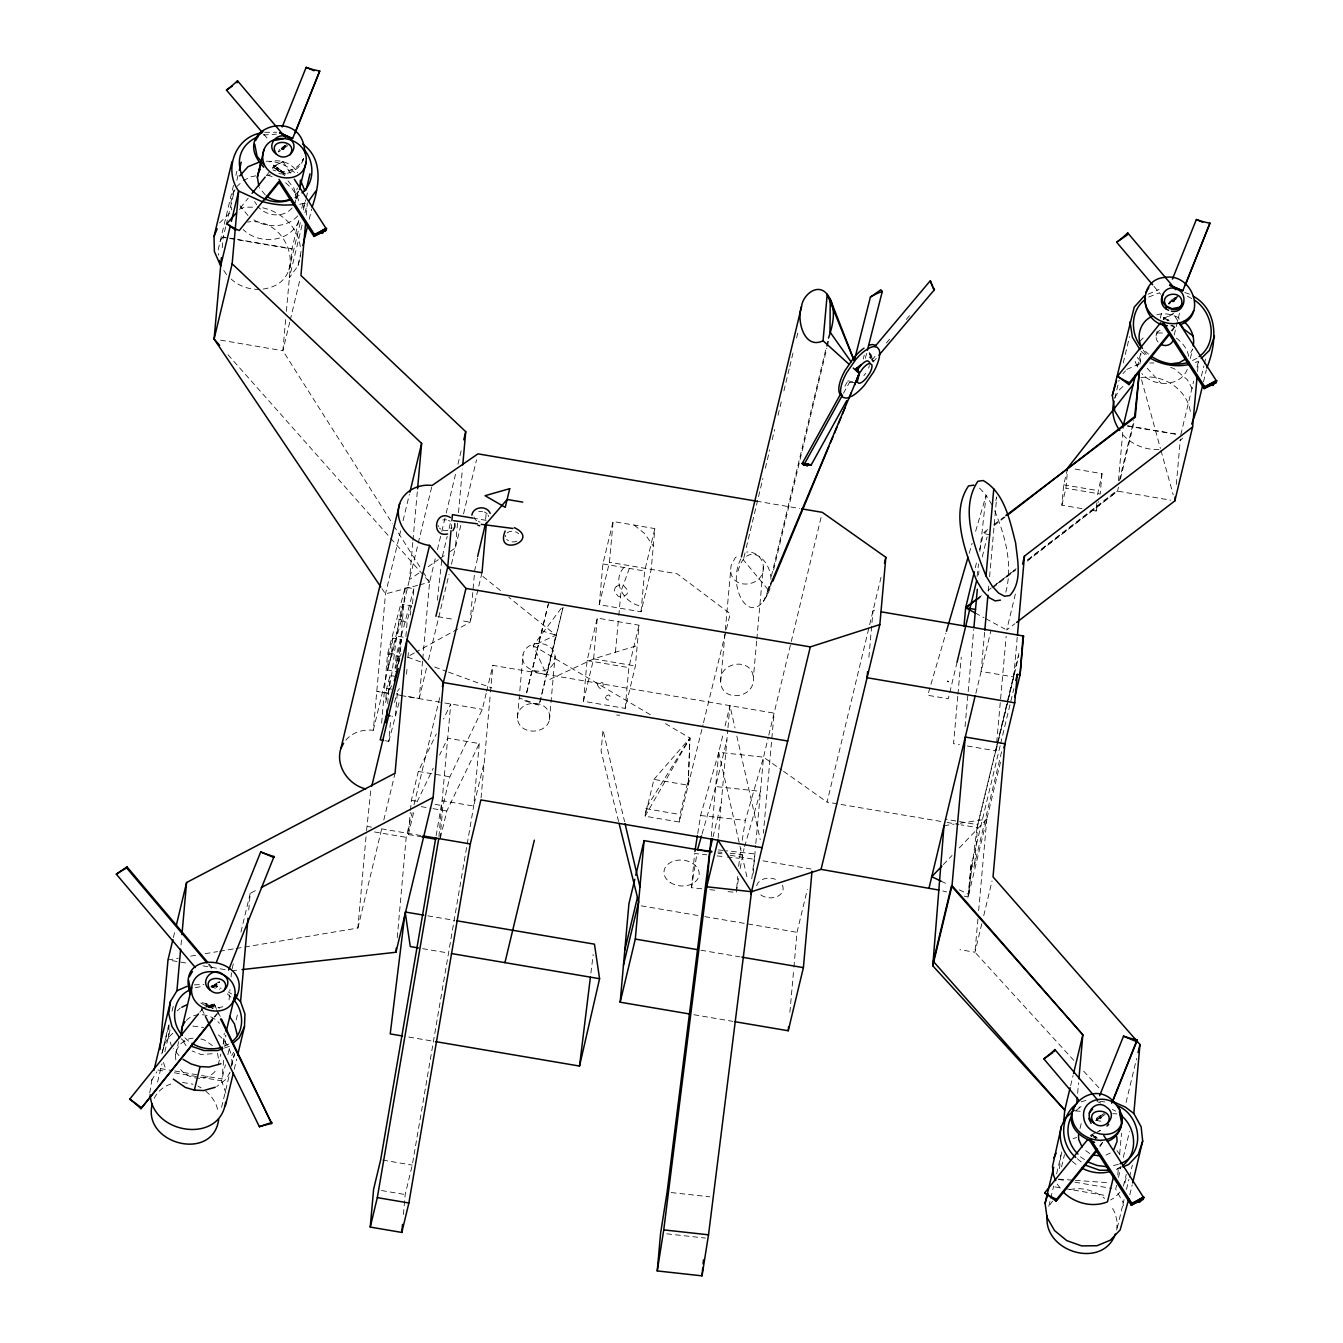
<?xml version="1.0" encoding="UTF-8"?>
<svg xmlns="http://www.w3.org/2000/svg" width="1343" height="1343" viewBox="0 0 1343 1343"><rect width="100%" height="100%" fill="white"/><g stroke="black" fill="none" stroke-linecap="round" stroke-linejoin="round"><path stroke-width="0.75" stroke-dasharray="5 3.75" d="M653.94 779.41L689.933 738.062L645.11 816.225L653.94 779.41L688.187 785.235L689.933 738.062L645.782 808.687L645.11 816.225L679.34 822.05L688.187 785.235L689.933 738.062L662.905 722.114M1116.738 1230.07L1117.124 1221.61L1115.093 1213.149L1110.829 1205.225M974.749 863.616L977.754 824.703L945.657 819.247M485.662 519.288L486.25 511.868M381.63 723.155L387.523 654.259L405.25 587.16L413.845 588.67L412.419 605.374M387.523 654.259L399.996 656.442L401.439 639.621L392.844 638.11L388.866 653.118L387.422 669.939L396.034 671.466M396.974 676.687L390.091 675.479L386.7 688.321L385.475 702.691C395.127 670.644 394.019 636.448 402.598 604.266L411.193 605.794L410.387 615.128M392.844 638.11L391.401 654.931L387.422 669.939L401.154 621.087L402.598 604.266M387.691 703.547L390.091 675.479M385.357 740.765L388.798 741.37L390.578 720.486M396.185 669.586L397.461 654.645L401.439 639.621M397.276 669.838L398.502 655.468L395.111 668.294L396.118 655.77L413.845 588.67M398.821 662.317L405.25 587.16M397.293 693.324L395.278 716.793L391.854 716.188M411.193 605.794L407.231 620.802L405.787 637.623L397.192 636.112M406.526 674.27L407.063 668.008M407.953 657.566L408.658 649.206M517.374 718.22C516.669 699.77 548.179 697.873 549.74 716.255C550.462 734.705 518.952 736.602 517.374 718.22L523.048 654.629C527.044 637.035 558.436 641.283 554.777 660.017C550.764 677.627 519.372 673.38 523.048 654.629M222.233 247.75L223.24 237.006L235.378 239.071M181.02 944.985L181.574 938.74M285.639 319.6L282.869 350.741L392.626 523.904M286.378 311.307L292.019 248.69L237.409 239.423M223.66 1060.282L221.981 1079.017L201.45 1075.525M224.952 1045.71L225.893 1035.302M229.049 999.897L229.972 989.489M231.08 976.999L231.449 972.836M306.305 215.216L307.228 204.824M248.74 910L250.218 893.347L257.621 889.469M345.822 740.194C352.336 732.136 363.281 729.232 373.304 730.273L385.491 593.908L400.634 530.854M236.116 948.494L357.876 928.03L366.387 832.677M366.572 830.612L370.802 790.204M412.788 542.438L409.481 579.588L421.383 571.379M412.972 540.373L417.388 490.85M397.243 937.632L406.19 837.344L412.066 812.851M422.558 661.092L419.234 698.461L405.082 696.06M422.743 659.027L429.592 582.207L435.451 557.798M422.138 836.89L408.322 834.557L410.286 812.414M410.471 810.4L411.378 800.344L418.311 771.436L436.341 733.966M437.331 600.254L441.981 558.134M451.164 528.706L451.533 524.677M457.577 523.048L455.361 547.961L448.562 552.644M458.517 512.657L462.395 469.06M403.404 1214.492L405.183 1194.548L412.267 1165.103L466.625 847.315M438.926 836.571L450.744 704.001L443.543 718.992M486.166 693.374L482.322 709.373L449.871 776.791L442.938 805.699L439.883 839.912L446.833 811.004L479.266 743.569L447.706 738.214L439.597 755.068M479.266 743.569L473.693 806.052L466.995 845.251M481.063 797.943L490.313 694.163M490.497 692.098L492.881 665.373L774.088 713.133L763.378 833.214M549.421 719.932L555.095 656.341M583.45 701.281L587.076 660.521L597.266 618.099L639.033 625.2L635.39 665.977L625.217 708.382L583.45 701.281L593.623 658.876L597.266 618.099M599.263 604.703L602.906 563.926L613.096 521.504L654.847 528.605L651.221 569.382L641.031 611.787L599.263 604.703L609.453 562.281L613.096 521.504M625.217 708.382L628.843 667.605L639.033 625.2M641.031 611.787L644.674 571.01L654.847 528.605M679.34 822.05L680.011 814.496L688.858 777.681M701.717 888.797L691.527 887.706L694.583 853.493L706.787 854.803M756.646 641.131L753.339 678.349C755.051 698.478 721.057 703.01 720.687 681.472L731.096 565.588L735.158 557.899L738.482 554.995M711.219 836.521L718.74 752.332L723.122 734.067M718.119 838.217L727.788 729.786M727.973 727.772L729.937 705.646L734.99 727.973M756.831 639.067L763.294 566.729C763.26 558.1 755.119 551.05 746.59 552.04M736.669 888.478L737.76 876.408M738.65 866.353L740.95 848.306M753.121 873.823L755.639 845.586M755.824 843.505L763.529 757.15L768.33 737.139M789.885 1012.286L793.73 969.226M793.914 967.178L797.02 932.311L807.294 889.553M868.887 657.348L873.068 610.461L877.214 611.149M957.76 696.312L953.547 743.669L959.456 744.677M957.945 694.247L961.252 657.197M965.046 726.714L968.001 693.626M968.185 691.561L973.725 629.498M978.594 574.972L978.946 570.893M984.62 632.318L981.129 671.433L1013.696 676.973L977.066 827.573L968.102 897.04L964.19 896.117M988.297 591.138L988.851 584.96M989.59 576.735L996.691 496.977L995.734 500.973M1000.501 762.102L968.102 897.04L971.325 860.88M972.248 866.185L971.274 866.017L968.739 894.354L957.643 889.066M977.922 918.965L974.951 952.237L1073.779 1060.349M978.661 910.638L986.82 819.112L956.233 823.813M967.413 746.02L995.952 750.871L996.506 744.626M996.691 742.528L1006.176 636.263M1013.696 676.973L1017.222 637.371M1082.005 508.611L1061.877 505.203L1063.69 484.806L1067.316 469.731M1061.877 505.203L1065.939 488.231L1067.584 469.882M1092.077 510.323L1096.106 511.011L1096.828 502.853M1097.55 494.694L1101.999 473.659L1071.781 468.522M1101.999 473.659L1100.169 494.039L1065.939 488.231M1118.434 480.861L1123.386 425.362M1059.526 1168.679L1061.02 1151.958M1140.056 363.6L1140.946 353.478M1077.623 1093.336L1078.547 1082.878M1176.317 484.437L1180.346 439.211M1117.796 1175.007L1118.534 1166.647M1119.659 1154.107L1121.523 1133.207M1197.536 371.474L1198.46 361.183L1193.961 363.046M615.413 652.228L618.619 617.545M618.804 615.497L621.054 591.021L630.337 565.823M968.102 897.04L971.274 866.017M720.687 681.472C718.975 661.327 752.97 656.811 753.339 678.349M763.294 566.729C765.006 586.874 731.012 591.39 730.642 569.852M977.116 576.432L978.51 563.942M979.886 551.469L986.131 495.282L979.819 488.365L976.814 486.754M590.903 973.087L593.186 954.487M751.761 878.893L754.884 853.93L726.395 850.807M149.744 1092.95L152.464 1076.498M1123.403 1186.087L1126.29 1174.286M697.739 833.516L700.593 815.537L718.74 752.332L763.529 757.15L781.911 770.16M691.527 887.706L696.899 853.745M742.209 840.315L745.365 820.355L763.529 757.15M738.532 878.523L736.317 892.507L726.143 891.416M740.111 868.535L744.022 848.625M436.122 835.766L442.132 800.68L473.693 806.052L484.252 762.035M740.933 558.889C724.985 588.033 753.96 636.481 771.268 585.044M302.074 225.02L289.433 277.648L298.045 265.746L301.067 251.309M233.497 185.351L218.12 249.899L218.456 255.187M263.178 289.064C310.821 282.315 288.963 215.753 247.582 222.048M524.66 700.777L539.114 705.226L563.12 607.103M234.085 189.934L230.962 201.467L231.416 209.911M278.84 173.616C289.769 175.312 302.141 168.194 303.837 156.778M298.28 191.562L294.688 203.548L298.885 191.344M303.434 207.393L305.348 199.352M169.05 1024.793L168.547 1037.266L171.333 1045.542M175.866 1059.845C173.499 1049.034 182.547 1038.592 193.342 1038.156M223.341 1043.41L224.264 1033.153M1158.052 342.045C1154.527 338.318 1155.853 331.452 1160.94 329.925M235.915 175.329L236.872 171.316M225.674 226.9L223.156 237.375L235.294 239.44M226.161 224.869L234.421 190.454M236.855 180.331L238.315 174.271M273.015 167.388L273.25 167.086A68.829 43.127 56.1 0 0 277.699 169.839L279.193 170.662A69.467 43.53 56.1 0 0 283.675 172.894L285.186 173.549L283.44 173.18A69.467 43.53 56.1 0 1 278.958 170.964L277.464 170.125A68.829 43.127 56.1 0 1 273.015 167.388L273.72 165.139L285.186 173.549L284.699 175.513L272.747 166.75M287.788 145.581L278.689 151.843L279.159 149.879L288.275 143.6M278.807 168.295L278.018 169.52L276.843 168.647L277.632 167.422L278.723 168.647M282.03 148.771L283.222 147.646L283.944 148.955L282.836 149.711L282.03 148.771L283.222 147.646M277.632 167.422L276.843 168.647M278.018 169.52L276.927 168.295M282.836 149.711L284.028 148.603M302.914 160.64L303.434 158.491C298.666 170.041 284.044 174.472 272.914 169.957M298.817 220.353L291.935 249.059L237.325 239.776M301.739 208.215L303.686 200.124M288.913 270.01L300.463 221.914M303.35 209.894L305.768 199.872M306.238 197.857L307.681 191.848M304.979 212.865L307.413 202.743M298.045 265.746L300.479 255.64M309.226 219.194L311.66 209.072M289.702 322.253L282.869 350.741L218.137 339.729M290.189 320.222L299.959 279.545M173.381 937.532L175.329 929.39M161.764 1053.936L168.614 1025.431M172.038 1011.161L173.499 1005.051M168.597 1026.656L162.453 1052.341L164.366 1044.3L168.53 1037.216L173.113 1032.968M157.551 1082.055L161.932 1063.857M164.82 1051.871L170.511 1028.117M175.58 1054.574L178.669 1041.732M201.534 1008.425L201.551 1010.188M209.239 1007.787L205.966 1005.387L206.234 1004.228A114.927 72.002 56.1 0 1 210.515 1007.67M205.966 1005.387L206.134 1003.372M211.052 1005.303L212.194 1006.377L211.052 1005.303L209.827 1006.965L211.069 1007.636M215.988 984.721L217.398 986.669L215.988 984.721L214.846 985.695L216.307 987.424L217.448 986.45M203.33 1007.804L214.141 1004.094L219.631 1017.071M232.138 968.723L233.598 962.612M240.934 932.059L250.218 893.347M218.17 1064.982L220.772 1054.104M223.139 1044.3L225.238 1035.537M225.926 1093.219L221.561 1080.813L225.406 1064.747M227.857 1054.574L229.804 1046.415M236.167 1019.941L237.644 1013.831M221.595 1107.27L229.804 1073.091M231.667 1065.318L234.538 1053.332M231.516 1066.325L234.353 1054.574M234.236 1069.263L236.67 1059.107M403.068 520.681L409.414 494.241M373.304 730.273L432.077 485.478M437.415 549.673L441.31 533.389M441.797 531.358L445.708 515.091M446.195 513.06L455.478 474.415M457.913 464.242L461.824 447.974M442.451 556.153L447.202 536.377M449.099 528.471L450.526 522.528M357.876 928.03L381.848 828.211M383.796 820.053L395.06 773.199M419.184 698.645L426.554 667.958M428.501 659.816L449.015 574.401M451.449 564.228L461.136 523.921M463.536 513.916L476.513 459.843M414.03 804.692L439.933 696.782M408.322 834.557L413.879 811.424M477.638 558.016L474.784 569.885L470.134 622.162L416.095 652.01M482.003 572.722L470.134 622.162L462.076 620.785M486.636 691.36L492.881 665.373M526.59 692.787L548.162 604.669M526.725 692.753L549.186 600.64M532.365 670.677L546.819 675.126L563.64 605.089M743.837 557.781L745.801 549.64M746.288 547.591L762.908 478.393M765.342 468.22L769.74 449.905M772.191 439.715L774.626 429.542M778.05 415.289L781.475 401.053M783.909 390.88L789.281 368.486M789.785 366.454L793.193 352.202M796.617 337.949L798.078 331.839M725.069 725.942L729.937 705.646M702.07 833.953L715.685 786.545L726.899 739.842M768.901 586.404L766.467 596.577L769.657 586.32M771.352 576.231L826.079 348.257M826.566 346.225L828.027 340.132M773.568 570.036L826.835 348.19M827.322 346.158L828.799 340.048M713.032 836.857L721.309 802.426M768.8 735.141L821.798 514.369M940.822 821.412L827.07 802.09L869.156 626.761M869.643 624.73L881.109 576.986M975.253 567.837L977.167 559.846M979.567 549.858L983.395 533.876L986.467 531.492M957.089 662.099L948.276 698.78L927.761 695.288L945.858 633.292M982.304 556.909L987.105 536.931M975.857 693.408L990.966 630.488M1015.358 594.059L1006.73 630.001L1014.972 623.672M1018.867 653.487L977.066 827.573L961.017 824.854M995.952 750.871L1018.85 655.518M1000.149 745.734L970.62 868.703L973.406 869.173L1002.029 749.948M1000.636 743.686L1013.847 688.64M981.8 923.732L974.951 952.237L959.96 949.686M983.747 915.59L992.057 880.958M1114.74 398.451L1119.122 380.17M1123.235 363.013L1129.564 336.606M1096.106 511.011L1098.373 501.594M1137.403 366.975L1140.66 353.394M1119.357 480.542L1133.744 420.611M1118.484 487.14L1117.527 491.135L1027.21 561.122M1120.398 479.149L1134.315 421.232M1156.021 336.035L1157.465 330.076M1160.318 318.173L1162.215 310.216M1163.223 319.55L1163.928 317.301L1168.846 320.91M1163.458 319.265L1163.928 317.301M1175.175 297.542L1169.115 301.739L1168.645 303.686A79.892 30.553 -54.2 0 0 1172.775 300.479L1174.151 299.338A79.892 30.553 -54.2 0 0 1176.938 296.937M1176.502 298.784L1168.914 304.005L1169.384 302.057L1180.01 294.721M1167.839 319.584L1168.947 320.826L1167.839 319.584L1167.05 320.826M1172.254 300.933L1173.446 299.825L1174.151 301.117L1173.06 301.89L1172.254 300.933L1173.446 299.825M1173.06 301.89L1174.235 300.765M1172.305 330.932L1175.394 325.711L1171.247 330.865M1174.218 334.995L1179.473 313.154M1190.318 358.514L1192.601 348.995L1189.646 354.72M1180.782 434.83L1193.675 381.093M1197.033 367.159L1198.46 361.183M1201.431 376.074L1203.882 365.917M1204.369 363.886L1205.829 357.792M1203.479 381.882L1206.35 369.929M1070.623 1085.715L1073.057 1075.542M1048.799 1206.333L1050.26 1200.256M1050.746 1198.225L1053.667 1186.037M1056.605 1173.866L1061.96 1151.522M1061.524 1166.916L1064.462 1154.695M1080.007 1128.523L1081.87 1120.75M1100.84 1115.194L1096.291 1118.333L1095.821 1120.297A79.741 30.486 -54.2 0 0 1099.951 1117.091L1101.344 1115.932A79.892 30.553 -54.2 0 0 1102.721 1114.757M1105.188 1114.354L1096.089 1120.616L1096.56 1118.652L1105.658 1112.373M1099.43 1117.544L1100.622 1116.419L1101.327 1117.729L1100.236 1118.484L1099.43 1117.544L1100.622 1116.419M1094.931 1136.547L1094.243 1137.42L1095.418 1138.293L1096.207 1137.068L1095.032 1136.195L1094.327 1137.068L1095.502 1137.941M1100.236 1118.484L1101.411 1117.376M1096.207 1137.068L1095.418 1138.293M1102.569 1142.322L1099.481 1147.543M1126.072 1102.418L1136.614 1058.485M1116.587 1185.281L1115.68 1189.109L1122.966 1202.354L1123.419 1206.45M1118.484 1177.375L1120.885 1167.403M1123.285 1157.414L1129.513 1131.461M1124.93 1182.965L1126.357 1177.022M1117.242 1228.039L1124.057 1199.618M1126.492 1189.462L1128.926 1179.322M1129.413 1177.291L1132.334 1165.103M1129.799 1194.8L1132.183 1184.845M688.187 785.235L703.01 724.7M703.497 722.685L730.189 613.717L677.09 573.763L609.453 562.281M863.23 359.034L864.237 355.072M865.345 358.312L866.89 352.235M397.511 665.826L399.492 658.322M394.557 702.372L396.974 693.206M388.798 741.37L399.559 700.593M744.593 846.661L760.474 791.346L715.685 786.545M398.317 663.509L401.188 653.554M969.21 553.282L972.131 543.277M975.622 531.274L986.131 495.282L992.343 505.455M295.88 198.529L295.611 193.274L297.407 188.054M1005.789 592.213C1013.243 564.564 1004.984 534.749 993.971 509.098M738.012 571.094C747.917 534.296 779.561 566.209 768.683 590.4L743.351 559.813M763.344 601.681L769.841 586.219M417.069 801.889L433.285 768.179M1187.296 369.459C1179.775 387.422 1153.503 387.153 1141.819 373.555M844.898 386.247L847.937 380.757L849.431 382.47L857.203 382.302M843.471 393.264L849.431 382.47M220.034 241.471L224.298 234.018M232.893 193.426L234.975 189.883M298.616 191.075L294.352 196.363M298.633 221.326C289.702 242.898 258.645 244.946 243.201 229.502M154.244 1098.322C157.903 1090.583 165.542 1084.825 173.952 1083.314M232.037 1064.176L231.584 1055.732L233.682 1052.24M230.106 1072.218L225.943 1079.302L216.777 1086.504M1114.942 397.545L1119.609 389.588L1125.115 384.501M151.49 1080.561L156.846 1071.764M388.866 689.866L392.878 684.107M397.461 691.376L399.475 688.506M1050.075 1204.587L1052.526 1201.23M561.206 608.329L533.171 645.614L546.819 675.126M863.885 375.62L865.731 373.22M273.72 165.139L284.951 173.835M240.38 207.863L248.203 198.143M266.485 175.48L270.396 170.628M199.754 1012.269L203.649 1007.451M211.019 1007.838L212.244 1006.176M214.192 1016.987L216.794 1013.747M214.83 1017.02L217.432 1013.797M1099.732 1145.848L1102.334 1142.608M869.139 352.924L873.252 361.938L869.576 352.873A82.041 11.348 53.8 0 0 870.852 355.912L871.338 356.986A78.666 10.878 53.8 0 0 872.967 360.377L873.42 361.284M870.281 358.228L869.76 357.204L870.684 356.096L870.281 358.228L871.187 356.65M870.969 356.399L869.76 357.204M871.741 360.226L875.737 355.526M886.38 342.969L890.359 338.251M906.324 319.416L910.302 314.715M876.257 358.38L873.554 361.569L871.053 354.569M1122.949 373.673L1125.518 370.836M1119.944 1192.08L1115.194 1197.234L1110.56 1199.987M943.34 864.59L952.036 855.491M959.288 847.92L986.82 819.112M1139.72 341.441L1143.128 337.932M219.547 222.955L230.257 212.714M237.056 186.324L240.112 183.504M292.103 207.964C283.306 218.456 265.964 216.307 257.671 206.268M297.743 215.904C286.781 227.874 267.139 228.461 253.945 219.916M623.924 567.485C611.048 581.469 624.361 604.081 641.551 606.046M177.242 1010.859L180.298 1008.022M186.291 1020.462C195.272 1011.094 211.556 1013.847 219.446 1023.316M215.115 1071.361C206.302 1081.854 188.977 1079.722 180.684 1069.683M1179.96 440.655L1182.713 438.12M994.139 525.549L1005.722 516.585M976.395 599.465L981.364 595.62M987.978 590.484L991.285 587.915M992.93 586.639L1016.097 568.693M1027.664 559.729L1116.956 490.531M976.294 600.573L982.875 595.486M992.729 587.848L1015.711 570.036M987.726 529.511L982.841 533.272L993.249 535.555M993.837 524.626L1004.161 516.904M978.057 598.256L981.38 595.704M996.321 584.239L1016.248 568.928M1027.865 559.997L1117.527 491.135L1170.76 500.184M1075.944 1110.577L1082.693 1105.474M284.968 145.38L279.159 149.879M428.182 566.696L438.372 559.662M440.068 558.503L446.866 553.82M219.245 981.733A134.015 51.235 -54.2 0 0 216.659 983.227L215.367 984.016A138.094 52.797 -54.2 0 0 211.405 986.551L219.48 981.884M212.647 986.618L218.724 982.421M213.134 987.189L219.211 983.009M619.845 715.299L616.638 714.996M1121.271 1166.429L1115.093 1170.122L1120.901 1167.722M414.299 653L407.097 656.979L422.86 662.737M272.31 168.261A73.983 34.498 -47.6 0 1 283.02 161.613L271.252 167.371M294.738 197.706L299.506 195.255M243.167 180.667L250.822 176.84L256.026 175.782M1148.685 297.055L1159.462 292.824M1192.534 360.478L1197.704 357.893M224.382 1046.264L229.938 1043.477M1106.044 1155.131L1110.292 1152.999M1163.223 318.677L1173.748 313.507M1090.398 1135.271L1095.67 1132.703M1097.432 1131.847L1100.421 1130.386A73.983 34.498 -47.6 0 0 1098.91 1131.226M549.807 679.373L593.623 658.876L637.22 645.58M1148.131 294.201L1159.076 289.484M1126.794 369.409L1139.586 363.903M1118.417 1164.347L1111.568 1166.026M239.272 209.256L244.678 207.191L254.767 207.158M224.566 1048.027L229.838 1046.13M208.467 1007.116L213.856 1005.269L212.362 1005.571A111.956 60.15 -40.8 0 0 207.796 1006.646L206.251 1007.049M210.549 1007.099L214.158 1005.873L212.664 1006.176A111.956 60.15 -40.8 0 0 208.098 1007.25M1081.149 1101.864L1085.866 1100.437M1078.882 1107.303L1081.081 1106.699M1073.057 1138.528L1076.633 1137.538M417.572 585.397L385.491 593.908L382 588.704M419.57 584.86L429.592 582.207L422.877 571.598M1156.86 314.766C1165.002 312.348 1173.832 314.698 1180.9 319.046M263.346 135.005L276.356 134.166M305.532 203.146L297.945 204.438M269.725 161.899L271.722 161.496M266.938 175.446L270.329 174.758M1140.929 377.736C1163.525 373.119 1189.075 390.679 1190.62 414.164M195.306 987.743L202.021 986.383M222.82 1006.78L218.137 1007.72L206.772 1005.991M212.177 1053.751L201.114 1054.557L192.217 1051.015M167.993 959.943L178.317 958.214M190.706 956.132L196.901 955.091M205.143 953.698L217.532 951.616M219.597 951.28L234.051 948.846M943.995 825.693L954.201 824.115M194.349 984.872L203.918 984.453M1069.884 1189.579C1082.089 1186.893 1095.032 1190.469 1104.584 1198.392M231.634 970.754L239.961 969.831M1149.759 362.996L1153.922 362.929M264.672 132.285L276.776 132.252M1157.414 332.963L1162.753 332.997M259.468 289.366C249.227 289.685 238.701 286.109 231.181 279.075M275.13 160.807C284.011 160.371 293.194 164.786 297.642 172.626M266.149 161.227C276.591 160.975 287.184 165.038 294.47 172.576M1170.693 325.862L1173.967 326.013M1158.875 449.485C1144.941 450.207 1131.192 444.264 1121.976 433.823M202.088 1002.701L214.645 1005.487L219.497 1008.257M192.804 1026.052L203.649 1027.445M1095.972 1120.381L1102.637 1121.506M182.514 1082.458L192.972 1084.237M1075.189 1110.913L1081.451 1111.366M1112.759 1113.632L1116.94 1113.935M1058.603 1179.12L1073.208 1180.195M1075.307 1180.346L1108.697 1182.763M700.593 815.537L745.365 820.355M717.901 851.932L721.963 852.369M730.105 853.241L742.326 854.551M716.977 855.894L725.119 856.767M727.151 856.985L739.372 858.295M709.859 889.67L715.953 890.325M718.253 849.901L724.364 850.572M671.181 1192.567L709.843 1196.814M666.716 1233.831L705.394 1238.078M1099.816 1101.277L1105.323 1101.999M1127.549 425.781L1178.734 434.477M1127.482 426.05L1178.667 434.746M1063.69 484.806L1097.919 490.615M756.31 501.14L799.605 508.493M472.568 518.045L486.653 520.446M602.906 563.926L644.674 571.01M437.902 616.689L454.018 619.425M593.623 658.876L635.39 665.977M587.076 660.521L628.843 667.605M388.933 693.307L376.762 691.444L388.882 693.492M397.008 694.684L403.068 695.724M401.003 695.556L442.854 702.658M444.835 702.993L482.322 709.373M946.966 822.453L959.003 824.501M645.782 808.687L680.011 814.496M418.311 771.436L449.871 776.791M411.378 800.344L417.287 801.351M435.048 804.373L442.938 805.699M717.884 853.174L721.98 853.863M730.189 855.256L754.783 859.436M762.975 860.829L812.179 869.19M421.182 806.639L431.053 808.318M433.017 808.654L446.833 811.004M367.562 826.482L371.524 827.154M381.429 828.832L420.997 835.547M374.496 831.955L406.19 837.344M641.232 905.837L702.725 916.295M704.773 916.631L797.02 932.311M700.912 950.206L739.859 956.837M427.796 915.842L454.538 920.391M422.625 948.662L447.32 952.842M693.945 1014.737L732.892 1021.351M172.105 960.648L186.476 963.082M202.894 965.869L227.538 970.066M408.742 1037.048L433.436 1041.245M1058.536 1179.389L1066.695 1180.782M1074.853 1182.176L1111.584 1188.404M1054.826 1186.876L1062.985 1188.27M1065.033 1188.622L1103.795 1195.203M160.405 1068.558L172.71 1070.64M174.775 1070.992L199.402 1075.172M157.92 1070.002L166.129 1071.395M174.338 1072.788L221.561 1080.813M382.671 1160.067L412.267 1165.103M381.513 1190.536L405.183 1194.548M398.636 619.291L407.231 620.802M401.154 621.087L409.749 622.615M388.866 653.118L397.461 654.645M386.7 688.321L395.312 689.832M1093.588 1137.252L1097.399 1138.109M211.657 985.544L221.108 988.347M942.752 890.997L946.647 891.92M268.6 175.53L272.159 176.571M210.817 986.82L219.446 989.338M200.862 1038.978L204.556 1040.053L212.395 1045.542M541.481 630.74L555.935 635.189L539.114 705.226L519.405 698.024M262.775 207.829C281.694 211.942 298.734 227.655 300.328 247.565M1184.761 292.472L1190.133 294.402M1170.66 367.394L1174.252 368.704L1187.33 379.7L1193.272 390.528M434.679 667.051L446.514 671.382M448.478 672.104L491.823 687.952M1096.979 1101.461L1100.723 1103.056M941.007 881.126L948.393 884.651M1112.239 1109.419L1115.798 1111.165M975.203 612.945L983.966 617.679M985.712 618.636L1004.984 629.061M1187.346 296.115L1192.802 299.204M1089.761 1153.553L1084.271 1149.524M200.795 1003.036L205.177 1005.521M197.992 1086.134L201.114 1087.931M650.297 714.677L533.171 645.614L555.935 635.189L508.863 597.316M228.209 991.889L231.6 993.954M1080.46 1156.81L1085.11 1159.966M783.59 771.335L827.07 802.09M213.184 1008.543L206.637 1003.741A114.927 72.002 56.1 0 1 210.918 1007.183M1163.693 317.603L1168.611 321.195M1092.749 1135.104L1100.941 1141.114M1092.514 1135.406L1095.787 1137.806M206.352 1004.9L209.626 1007.3M1171.65 325.275L1174.924 327.692M181.12 1038.794L187.483 1043.595M634.114 525.079L644.355 533.289L653.302 545.98M482.909 576.416L500.754 590.786M1141.13 351.446L1145.176 354.753M1077.321 1158.757L1083.381 1163.743M1072.134 1161.292L1078.194 1166.261M212.312 1008.375L211.925 1008.862M1176.317 338.083C1182.864 342.834 1188.354 350.003 1188.857 358.312M1145.478 351.329L1148.517 354.149M287.99 180.835L293.865 188.138L295.611 193.274M285.623 182.749L292.371 189.027L297.307 196.565L300.11 204.841M265.259 194.936L259.384 187.634M248.002 215.552L239.994 205.748M227.286 993.803L231.214 997.446M218.439 1034.882L223.845 1039.918L228.797 1047.456L231.584 1055.732M184.931 1037.82L188.859 1041.463M178.972 1055.598L173.314 1048.564M205.563 1090.919L210.801 1095.787L215.568 1103.09L218.271 1111.097M1137.303 357.54L1141.5 362.106M1147.123 368.183L1161.141 383.376M1083.667 1071.16L1099.195 1088.132M227.991 354.737L389.269 536.713M390.662 538.274L429.592 582.207M870.751 354.938L869.274 353.243A82.041 11.348 53.8 0 0 870.549 356.281L871.019 357.356A78.666 10.878 53.8 0 0 872.648 360.747M871.221 357.137L870.684 356.096M1173.346 300.177L1174.151 301.117M1172.338 300.58L1173.144 301.52M1153.973 286.361L1160.637 294.235M283.138 148.015L283.944 148.955M282.131 148.418L282.92 149.358M1100.538 1116.788L1101.327 1117.729M1099.514 1117.191L1100.32 1118.131M263.765 134.182L267.761 138.917M209.055 963.871L213.101 968.639M208.366 964.509L212.379 969.26M1116.906 1150.615L1121.539 1156.743M1057.21 1184.106L1060.685 1188.706M1143.262 350.187L1146.385 354.518M223.777 270.48L226.917 275.164M254.599 201.584L256.647 204.707M183.252 1041.463L186.324 1046.147M1177.761 320.809L1173.245 313.792A73.983 34.498 -47.6 0 0 1164.062 319.365M283.02 161.613L290.927 173.918M393.751 525.667L421.752 569.835M214.141 1004.094L220.571 1017.239M201.836 1009.029L205.479 1016.5M1135.137 361.368L1137.655 367.781M217.448 1053.248L218.808 1060.181M163.46 1062.447L165.693 1069.062M1141.55 379.784L1160.419 448.394M1160.973 450.425L1173.194 494.828M618.603 821.547L601.093 751.14L602.99 729.937L624.596 821.698M736.837 736.082L760.256 839.593M718.74 752.332L747.665 880.202M1178.953 318.056L1179.02 319.332M869.374 365.699A11.919 4.415 -55 0 1 868.568 368.066M451.987 527.681A7.303 5.355 5.1 0 1 450.963 528.823M447.874 530.3A7.303 5.355 5.1 0 1 442.3 529.897M440.689 529.075A7.303 5.355 5.1 0 1 439.413 527.984M438.523 526.708A7.303 5.355 5.1 0 1 438.103 525.331M442.871 519.993A7.303 5.355 5.1 0 1 446.631 519.909M448.444 520.396A7.303 5.355 5.1 0 1 450.056 521.218M516.887 541.145A7.303 5.355 5.1 0 1 506.731 539.433M505.438 536.764A7.303 5.355 5.1 0 1 505.522 535.37M507.117 532.902A7.303 5.355 5.1 0 1 518.667 533.742M480.055 522.024A7.303 5.355 5.1 0 1 478.226 521.52M476.631 520.715A7.303 5.355 5.1 0 1 474.045 516.954M478.796 511.633A7.303 5.355 5.1 0 1 482.557 511.549M484.387 512.036A7.303 5.355 5.1 0 1 487.274 513.949M488.164 515.225A7.303 5.355 5.1 0 1 488.567 516.602M782.365 885.155A13.396 9.821 5.1 0 1 776.002 896.99A13.396 9.821 5.1 0 1 758.862 893.229M756.646 885.776A13.396 9.821 5.1 0 1 775.448 879.312M285.606 146.303A79.892 30.553 -54.2 0 1 284.212 147.478L282.819 148.62A79.892 30.553 -54.2 0 1 278.689 151.843M285.337 145.984A79.892 30.553 -54.2 0 1 283.944 147.159L282.55 148.318A79.741 30.486 -54.2 0 1 278.421 151.524M211.892 987.122A138.094 52.797 -54.2 0 1 215.854 984.604L217.146 983.798A134.015 51.235 -54.2 0 1 219.732 982.304M1096.089 1120.616A79.741 30.486 -54.2 0 0 1100.219 1117.393L1101.613 1116.251A79.892 30.553 -54.2 0 0 1102.989 1115.076M1092.111 1136.816A68.829 43.127 56.1 0 1 1090.65 1135.859M1091.255 1135.977A73.983 34.498 -47.6 0 1 1092.782 1134.953M1177.207 297.256A79.892 30.553 -54.2 0 1 1174.42 299.64L1173.043 300.798A79.892 30.553 -54.2 0 1 1168.897 304.005M852.604 381.798A76.417 22.63 37.5 0 1 847.953 380.774M605.24 696.983C609.621 706.653 613.398 689.395 605.24 696.983M597.484 684.796C602.436 696.513 607.372 675.781 597.484 684.796M616.236 586.522L615.262 587.73A11.449 7.739 13.5 0 0 614.859 592.263L618.082 596.074A5.12 3.458 13.5 0 0 623.051 596.913L626.845 594.311A11.449 7.739 13.5 0 0 627.248 589.762L624.025 585.951A5.12 3.458 13.5 0 0 619.056 585.112L616.236 586.522M948.712 681.824L947.352 681.086L948.712 681.824M670.275 882.502A17.644 12.943 5.1 0 0 698.931 875.972A17.644 12.943 5.1 0 0 675.529 860.594A17.644 12.943 5.1 0 0 670.275 882.502"/><path stroke-width="1.5" d="M150.181 1094.746C152.229 1134.197 220.084 1144.471 225.59 1102.217M237.644 1055.044L244.476 1026.606L244.946 1014.015L240.565 1001.609L248.002 918.327M1047.187 1215.801C1043.041 1251.844 1102.737 1269.874 1115.378 1233.982M1023.081 635.944L1020.059 674.857L1014.704 697.185M1063.639 1122.698L1064.747 1110.157L932.781 965.802L943.995 825.693M386.029 722.954L387.187 709.406M398.283 668.579L380.203 739.859L383.628 740.463M221.41 257.688L214.091 339.057L380.824 586.975M160.018 1049.471L167.993 959.943L172.894 939.58M219.648 345.319L214.091 339.057L232.154 263.799L238.651 191.059C223.526 170.141 234.79 137.54 260.844 132.991M153.925 1070.405L170.511 1001.358L176.923 990.798L180.633 949.148M181.943 934.577L186.576 882.536L395.06 773.199L406.979 639.503L443.358 682.513L787.703 741.017M305.751 221.444L300.933 275.483L465.736 431.707L462.764 464.913M417.572 488.802L421.635 443.408L232.154 263.799M762.085 847.702L480.878 799.924L470.319 843.941L408.876 1202.992L401.809 1232.438L370.248 1227.082L373.623 1189.193L380.69 1159.731L435.77 837.831M242.042 969.596L395.95 952.254L396.319 948.074M435.887 616.336L447.756 566.897L450.996 530.703M451.886 520.664L452.423 514.621L472.568 518.045M395.95 952.254L433.118 797.44L443.358 682.513M401.809 1232.438L402.514 1224.463M486.485 522.461L482.003 572.722L447.756 566.897M689.849 1014.032L620.164 1002.197L628.927 903.755L634.803 879.312M620.164 1002.197L635.306 939.076L644.086 840.634L711.74 852.117M657.247 1270.931L663.744 1229.886L706.737 886.783L717.951 840.214L751.526 891.702L708.516 1234.805L702.02 1275.85L657.247 1270.931L660.605 1233.159L667.102 1192.114L710.111 849.011L712.545 838.888M711.035 838.603L706.737 886.783L751.526 891.702L821.06 869.374L938.858 890.056M702.02 1275.85L702.725 1267.893M703.077 1263.914L703.447 1259.952M848.726 363.97L823.058 340.769L827.204 294.335C817.887 282.332 802.829 294.788 801.536 306.506L741.42 556.858M734.94 1021.704L788.24 1030.753L788.61 1026.656M788.24 1030.753L803.399 967.631L811.995 871.238M867.612 671.618L867.074 677.728L1014.737 702.825L1003.926 747.85M821.06 869.374L879.833 624.579L885.843 557.295L822.285 512.338L801.67 508.846M964.005 626.308L965.651 607.791L974.296 571.833M973.91 627.433L977.318 589.258M932.781 965.802L952.036 885.591L965.281 737.038L1004.9 743.77L993.031 876.895L1139.972 1044.518L1133.828 1113.498L1141.114 1126.743L1142.692 1141.08L1132.653 1182.864M986.014 575.946C974.833 548.095 959.255 508.594 977.889 481.264L983.177 480.525C1004.782 492.763 1009.852 520.916 1015.661 543.109C1017.373 560.065 1022.678 581.653 1009.835 595.503L1004.547 596.242L998.554 593.052L992.225 586.136L986.014 575.946L993.786 488.768M984.805 630.253L987.928 595.251M1017.423 635.289L1024.474 556.103L1192.601 426.973L1197.184 375.587M1014.737 702.825L1017.272 674.371L1020.059 674.857L1023.534 636.011L881.344 611.854M1077.254 1097.516L1076.683 1103.778C1059.241 1116.486 1059.795 1144.035 1075.81 1157.515M1078.916 1078.698L1082.844 1034.815L952.036 885.591M1016.617 622.413L1174.856 500.872L1175.226 496.759M404.898 914.063L390.225 1033.909L402.564 1036.007M435.485 1041.597L579.521 1066.057L590.4 977.217M170.511 1001.358L168.748 1013.747L171.887 1026.354L179.526 1037.585M1074.266 1110.073L1065.234 1118.35L1061.44 1126.173L1052.476 1166.58L1053.617 1175.511L1055.783 1180.665M1061.44 1126.173C1057.982 1138.192 1062.212 1151.102 1070.606 1160.05M694.902 851.496L697.42 835.514M370.248 1227.082L377.316 1197.62L438.758 838.569M801.536 306.506C796.382 320.138 804.054 350.12 823.058 340.769M1193.188 345.789C1195.136 336.774 1190.737 327.054 1183.653 321.413M756.31 501.14L477.957 453.85L432.077 485.478C418.798 483.681 404.327 490.548 399.677 503.591L340.904 748.387C335.162 765.896 348.542 784.95 365.766 788.929M399.677 503.591C393.298 523.149 410.253 543.193 429.575 545.392L465.954 588.402L810.299 646.906L879.833 624.579M312.147 207.057C319.365 186.123 323.596 158.659 302.578 144.054M579.521 1066.057L599.582 978.711L594.462 944.163L456.603 920.744M258.813 185.922L257.369 177.242L260.844 162.755M262.825 154.512C266.166 128.038 309.008 137.087 306.137 161.865C302.796 188.356 259.954 179.307 262.825 154.512L257.369 177.242M299.892 187.936L300.446 180.08L304.895 190.907M152.313 1103.929C141.619 1143.934 213.268 1162.685 218.708 1119.256M181.423 1034.563L182.43 1026.052L185.015 1021.637M191.646 987.676C194.987 961.202 237.829 970.25 234.958 995.045C231.617 1021.519 188.775 1012.471 191.646 987.676L181.238 1031.055M1114.069 401.154C1111.047 411.042 1113.666 422.222 1119.743 430.431M1173.262 338.973C1172.825 344.379 1166.295 346.93 1161.729 344.748M1122.177 1120.112C1119.676 1141.281 1086.588 1137.555 1083.851 1118.232C1079.94 1096.61 1113.297 1092.514 1120.381 1110.846M237.056 82.779L237.526 80.798L285.522 137.523M230.392 225.473L220.672 265.964L214.393 251.544L214.007 236.519L231.986 161.63M239.289 170.208L241.22 162.117M231.349 221.427L238.651 191.059L260.693 201.064A62.735 42.388 13.5 0 0 284.263 205.076L294.067 204.824M263.11 153.287L264.017 149.509M126.964 866.839L116.321 874.175A135.542 51.823 -54.2 0 1 126.695 867.964L126.964 866.839L207.712 962.276M314.128 70.776L306.154 67.368A61.476 44 33.6 0 0 319.735 70.994L295.208 132.856M299.489 189.598L306.137 161.865M306.103 190.001L309.998 173.801M302.914 245.517L307.765 225.271M278.991 179.408L314.43 234.437L313.96 236.402L325.728 230.643L326.718 228.411M321.296 231.886L321.867 233.279L323.176 232.322L322.521 231.298L321.296 231.886L321.867 233.279M322.521 231.298L323.092 232.675M325.728 230.643L325.98 228.344L294.318 179.173M176.319 925.31L186.576 882.536M141.216 1107.522L129.751 1099.128A113.064 70.826 56.1 0 1 140.931 1108.68L212.882 1018.598M173.331 1079.117L185.485 1087.494L194.399 1090.113L200.04 1066.594L209.155 1067.03L220.89 1063.74M226.195 1031.592L234.958 995.045M274.056 856.515L273.821 857.505L260.71 851.915A117.764 84.273 33.6 0 0 274.056 856.515L228.612 970.032M225.456 1105.809L233.262 1073.326M409.9 492.209L421.635 443.408M271.974 1122.362L259.367 1126.693A113.064 60.754 -40.8 0 1 271.689 1123.537L221.477 1019.119M371.776 786.125L429.575 545.392M463.771 439.832L465.736 431.707M442.384 686.592L465.954 588.402M477.588 556.573L485.209 524.844L507.134 499.462L522.746 502.114M504.934 962.646L534.346 840.164M635.776 875.25L644.086 840.634M624.797 950.089L637.505 897.141M623.454 965.13L638.613 902.009L619.106 823.561M828.513 338.083C833.331 324.099 837.042 307.194 827.204 294.335L853.829 359.991M857.069 367.797L859.302 373.522L857.22 382.167L858.983 383.326A11.466 4.247 -55 0 0 866.201 378.256L869.643 373.287A11.919 4.415 -55 0 0 871.808 364.742L869.962 363.466A11.466 4.247 -55 0 0 862.743 368.536L859.302 373.522L770.664 584.289M750.871 894.404L810.299 646.906M884.416 563.204L885.843 557.295M957.089 662.099L976.646 580.596C965.466 552.745 949.904 513.227 968.538 485.914L973.809 485.159M929.104 887.723L975.119 696.094M1022.56 564.094L1024.474 556.103M1022.594 639.923L1023.534 636.011M1015.812 680.498L1017.272 674.371M1127.751 232.96L1127.281 234.941L1116.654 242.244A79.841 30.52 -54.2 0 0 1127.751 232.96L1175.729 289.685M1123.453 425.093L1114.757 410.975L1112.323 395.396L1134.247 307.127L1144.471 295.779M1129.48 382.671A69.232 43.379 56.1 0 1 1117.544 376.225L1128.993 384.652L1129.48 382.671L1168.628 334.088M1123.386 425.362L1135.54 374.747M1168.595 310.317L1166.026 308.823L1166.631 306.305C1156.927 293.496 1182.982 288.527 1181.857 303.233C1179.188 315.974 1160.167 307.194 1162.014 296.534M1202.64 222.216L1196.361 219.53A61.476 44 33.6 0 0 1209.959 223.156L1185.416 285.035M1174.856 500.872L1192.601 426.973M1202.522 385.861L1196.798 409.733L1191.694 424.052M1206.82 367.948C1216.607 343.926 1219.494 311.039 1193.39 296.283M1163.676 322.975L1204.637 386.599L1204.167 388.58L1215.952 382.805L1216.943 380.573M1211.52 384.064L1212.091 385.441L1213.384 384.484L1212.729 383.46L1211.52 384.064L1212.091 385.441M1212.729 383.46L1213.3 384.853M1054.456 1051.552L1054.927 1049.571L1097.584 1099.984M1070.119 1087.746L1064.747 1110.157L933.335 961.387L951.415 886.044L1082.844 1034.815L1073.544 1073.493M1128.842 1198.779L1120.146 1229.936L1110.476 1240.126L1096.946 1245.733L1081.602 1245.901L1066.745 1240.596L1054.608 1230.641L1047.02 1217.513L1045.089 1203.194L1053.684 1167.369M1056.656 1199.282A69.232 43.379 56.1 0 1 1044.72 1192.836L1056.186 1201.263L1056.656 1199.282L1097.113 1149.088M1136.665 1041.732L1137.135 1039.767A61.476 44 33.6 0 1 1123.537 1036.141L1136.665 1041.732L1112.592 1101.629M1138.058 1052.509L1139.972 1044.518M1113.666 1176.065L1107.488 1201.834C1092.295 1207.945 1074.35 1203.261 1063.001 1191.778M1090.852 1139.586L1131.83 1203.21L1131.343 1205.175L1143.128 1199.417L1144.118 1197.184M1138.612 1201.028L1139.905 1200.071L1140.492 1201.448L1139.267 1202.052L1138.612 1201.028L1139.905 1200.071M1139.267 1202.052L1138.696 1200.659M1143.128 1199.417L1143.38 1197.117L1103.812 1135.658M854.501 359.857L870.398 297.105A75.124 49.976 14.6 0 1 882.267 291.481L880.79 289.786L870.398 297.105M867.393 350.204L882.284 291.498M394.355 680.851L397.276 669.838M701.499 835.917L697.537 849.75L711.79 851.277M471.863 515.175C473.256 506.277 486.989 505.186 490.178 513.429M1112.323 395.396L1116.57 380.774M946.429 631.277L968.034 557.278M1045.089 1203.194L1047.976 1193.642M1142.692 1141.08L1138.31 1154.325L1128.624 1164.515L1122.832 1166.916M1071.026 1117.292C1064.965 1129.413 1068.273 1144.84 1077.959 1154.073M1214.475 336.103L1209.388 350.422L1201.196 358.497M282.198 126.964L306.154 67.368M292.573 138.614L279.579 132.705L292.573 138.614L319.752 70.994M216.492 961.941L260.71 851.915M1172.422 279.126L1196.361 219.53M1182.78 290.776L1169.669 285.203L1182.78 290.776L1209.959 223.156M1099.598 1095.737L1123.537 1036.141M1111.651 1103.191L1137.135 1039.767M214.007 236.519L217.163 228.763M772.863 581.2L828.883 446.581M830.494 442.737L832.895 436.979M834.49 433.134L836.89 427.359M838.485 423.515L840.886 417.74M842.497 413.896L844.898 408.121M848.894 398.518L851.294 392.744M854.501 385.055L859.302 373.522L856.952 367.73M244.476 1026.606L239.205 1037.786L232.96 1043.36M1053.835 1157.901L1056.102 1153.201M340.904 748.387L343.573 743.283M811.457 465.098L803.702 465.282L802.191 463.57L840.852 393.566M803.702 465.282L842.481 395.077M806.505 465.316L807.966 464.04L807.546 465.618L806.505 465.316L807.546 465.618M806.774 465.635L808.234 464.342M807.277 465.299L807.966 464.04M846.745 400.583L811.357 464.661A80.076 23.721 37.5 0 1 808.201 464.359L807.109 464.174A74.218 21.992 37.5 0 1 803.634 463.453L802.426 463.15M255.59 140.562L258.578 135.458L262.993 131.379M239.759 175.933L247.968 166.733L259.081 162.184M258.561 172.223L260.29 169.285M290.122 154.814C299.422 139.017 265.696 137.859 276.423 154.143C286.882 163.779 301.604 146.723 289.316 138.631C278.924 129.113 264.135 146.034 276.423 154.143M189.447 976.596L192.452 971.476M223.996 990.849C233.279 975.052 199.57 973.893 210.28 990.177C220.739 999.813 235.461 982.757 223.173 974.649C212.798 965.147 198.009 982.069 210.28 990.177M234.303 999.628L237.291 994.525M233.783 1001.777C261.449 959.003 172.945 943.088 190.404 994.408M1145.797 292.724L1148.802 287.62M1193.642 310.653C1183.015 335.23 1142.289 321.85 1144.941 296.35M1072.99 1109.335L1074.988 1105.927M1107.522 1123.587C1116.805 1107.79 1083.096 1106.632 1093.823 1122.916C1104.282 1132.552 1118.988 1115.496 1106.716 1107.387C1096.324 1097.886 1081.535 1114.808 1093.823 1122.916M1120.817 1127.264C1110.191 1151.824 1069.481 1138.461 1072.117 1112.961M1113.683 1149.86L1117.057 1141.483L1116.805 1136.799M1162.048 296.501L1163.407 294.251M1183.502 303.115L1180.346 306.976M1089.24 1113.095L1092.581 1109.083M308.655 201.047L316.041 190.857M858.58 368.301L860.427 365.9A11.466 4.247 -55 0 1 867.645 360.831L869.492 362.106A11.919 4.415 -55 0 1 869.693 363.651M1067.752 467.834L1133.207 384.451M235.797 230.291L226.816 223.71L236.469 212.731M252.131 193.291L265.175 177.091M278.421 181.926L239.255 230.509A69.232 43.379 56.1 0 1 227.32 224.063M265.024 199.939L278.152 183.655M129.751 1099.128L198.462 1013.881M140.931 1108.68L212.244 1020.227M1117.544 376.225L1160.621 322.79M1128.993 384.652L1169.669 334.189M1044.72 1192.836L1087.796 1139.384M1056.186 1201.263L1096.862 1150.8M452.893 530.737L454.824 526.758L454.79 523.569M505.186 531.005C494.157 557.882 541.531 540.44 514.302 527.631M874.981 346.494L930.296 280.721L932.26 286.21M878.96 355.19L934.409 289.735A79.925 11.063 53.8 0 1 930.43 281.056M1122.815 1165.506C1138.898 1152.814 1136.077 1126.576 1120.347 1114.891M941.896 866.101L931.757 876.71L941.007 881.126M302.041 192.872C314.933 182.43 314.615 161.832 304.257 149.694M231.416 1042.101C244.795 1032.263 244.359 1011.699 233.816 999.88M1145.596 299.187C1129.799 310.569 1130.084 334.659 1142.457 348.508M1199.081 356.617C1218.269 342.734 1213.031 312.449 1194.632 300.244M1106.917 1126.089L1108.714 1124.477M1007.368 515.292L1134.701 416.615L1139.334 371.709L1135.271 417.237L1005.806 515.628M237.526 80.798A79.841 30.52 -54.2 0 1 226.447 90.082L232.305 86.053M1054.927 1049.571A79.841 30.52 -54.2 0 1 1043.83 1058.855L1052.878 1052.643M314.43 234.437L326.198 228.679A73.731 34.381 -47.6 0 0 321.632 231.315L320.104 232.255A74.15 34.582 -47.6 0 0 315.487 235.31L313.96 236.402L278.689 181.641M856.8 367.932L861.35 364.44M1152.059 316.428C1140.526 321.246 1135.775 336.287 1141.6 347.149M1185.097 359.387L1179.288 362.677L1167.252 364.339M261.314 887.538L433.118 797.44M176.923 990.798L186.979 986.366M258.141 136.583C215.4 155.704 253.945 214.863 291.565 199.335M291.498 198.328C283.793 202.877 273.771 201.249 266.669 196.246M1180.212 324.754C1207.558 315.068 1192.198 273.082 1165.472 277.363C1136.228 278.79 1139.938 323.932 1167.42 325.694M189.917 989.942C172.374 997.396 169.94 1022.124 182.329 1035.386M181.825 1007.267L186.425 1004.95M215.233 1087.276L203.498 1090.566L194.399 1090.113M1107.387 1141.349C1118.081 1137.89 1123.671 1126.072 1121.875 1115.395M315.42 235.243L325.51 230.291M321.951 232.91L323.176 232.322M1212.175 385.088L1213.384 384.484M1142.91 1199.064L1131.125 1204.839L1132.669 1203.748A74.15 34.582 -47.6 0 1 1137.286 1200.692L1138.814 1199.735A73.731 34.381 -47.6 0 1 1143.38 1197.117M1139.351 1201.683L1140.576 1201.095M1204.637 386.599L1216.422 380.858A73.731 34.381 -47.6 0 0 1211.856 383.477L1210.312 384.417A74.15 34.582 -47.6 0 0 1205.712 387.489L1204.167 388.58L1162.115 323.26M1131.83 1203.21L1143.598 1197.452A73.731 34.381 -47.6 0 0 1139.032 1200.071L1137.504 1201.028A74.15 34.582 -47.6 0 0 1132.888 1204.083L1131.343 1205.175L1089.307 1139.871M275.181 140.31L283.306 138.765M1180.161 307.127L1172.036 308.672L1166.631 306.305M1120.045 1163.726C1146.25 1154.342 1141.349 1115.597 1117.779 1105.843M222.804 1048.665L217.549 1050.562L203.901 1050.511L190.672 1045.996M1109.738 1171.6C1100.488 1174.218 1090.113 1172.59 1081.736 1167.99M1189.109 362.207C1176.619 366.051 1162.635 363.987 1151.858 356.6M222.518 1047.187C212.395 1050.226 200.93 1049.068 191.999 1043.242M1189.226 364.423C1175.763 367.529 1161.292 364.776 1149.524 357.674M1000.468 600.136L995.197 600.892L989.187 597.685L982.858 590.769L976.646 580.596M447.555 534.01C430.146 537.603 435.149 508.426 450.409 517.508M1109.352 1170.173L1099.766 1170.273L1084.909 1164.985M1101.243 1156.105L1092.9 1154.896M1171.432 311.19C1184.392 314.329 1189.042 293.328 1176.955 289.299C1164.952 282.886 1155.366 301.789 1166.026 308.823M663.744 1229.886L708.516 1234.805M453.649 520.698L477.319 523.804M481.264 524.324L512.841 528.454M1106.179 1166.647L1096.996 1165.439L1088.216 1162.081M975.505 609.453L965.651 607.791L976.395 599.465L965.651 607.791L975.203 612.945M422.961 835.883L470.319 843.941M422.138 836.89L435.938 839.241M635.306 939.076L696.799 949.518M741.907 957.173L803.399 967.631M423.683 915.137L405.166 911.998L410.286 946.563L418.512 947.957M451.433 953.547L599.582 978.711M377.316 1197.62L408.876 1202.992M386.683 715.282L390.125 715.886M802.191 463.57L803.399 463.872A74.218 21.992 37.5 0 0 806.874 464.594L807.966 464.779A80.076 23.721 37.5 0 0 811.122 465.081M875.586 345.336L872.597 344.547A29.764 11.029 -55 0 0 868.636 345.487M477.89 525.247L479.72 525.751M1094.595 1142.305C1037.384 1123.033 1100.572 1060.92 1121.925 1115.429M200.04 1066.594L191.142 1063.975L183.034 1059.358M1112.793 1101.461L1125.518 1107.169L1133.828 1113.498M1193.088 335.951L1183.838 329.169L1180.749 324.486M853.258 368.049L859.302 373.522A11.919 4.415 -55 0 0 857.136 382.05L857.035 381.932M264.252 165.038L257.05 156.224L254.717 144.188M263.748 167.203C226.766 128.727 303.199 104.116 304.811 152.699M236.301 997.547L240.565 1001.609M932.915 288.023L934.409 289.735M1116.654 242.244L1152.647 284.783M226.447 90.082L262.422 132.621M1043.83 1058.855L1078.496 1099.816M126.678 867.964L207.023 962.931M116.321 874.175L195.339 967.548M841.138 395.278L839.325 392.777A30.939 11.466 -55 0 1 844.948 370.618L853.863 357.691A29.764 11.029 -55 0 1 863.985 348.139M851.093 361.888L829.991 331.99L830.243 299.187L854.081 360.176M855.776 368.536L859.302 373.522M1082.105 1146.972L1078.731 1139.603L1078.479 1134.919M229.502 1016.382L234.437 1023.92L237.409 1035.571M1178.885 322.572L1216.204 380.505A73.731 34.381 -47.6 0 0 1211.638 383.124L1210.093 384.081A74.15 34.582 -47.6 0 0 1205.494 387.137L1203.949 388.228L1215.952 382.805M1139.821 1200.424L1140.492 1201.448M1091.087 1123.403L1088.686 1118.333M1140.039 349.684L1132.434 337.345L1130 321.749M220.554 1018.951L271.689 1123.537M205.479 1016.5L259.367 1126.693M219.278 260.441L221.075 265.612M1119.357 1111.584L1121.69 1123.621M190.924 992.259L188.591 980.222M625.066 823.746L639.956 886.951M851.344 396.454A29.764 11.029 -55 0 0 864.64 384.954L873.554 372.028A30.939 11.466 -55 0 0 879.161 349.868L877.348 347.367L874.377 346.561A29.764 11.029 -55 0 0 855.625 359.706L846.711 372.632A30.939 11.466 -55 0 0 841.104 394.808L842.917 397.31L845.905 398.099A29.764 11.029 -55 0 0 849.85 397.142M315.269 234.975A74.15 34.582 -47.6 0 1 319.886 231.919L321.413 230.962A73.731 34.381 -47.6 0 1 325.98 228.344M509.736 488.651L505.237 507.352L485.075 495.701L509.736 488.651"/></g></svg>
